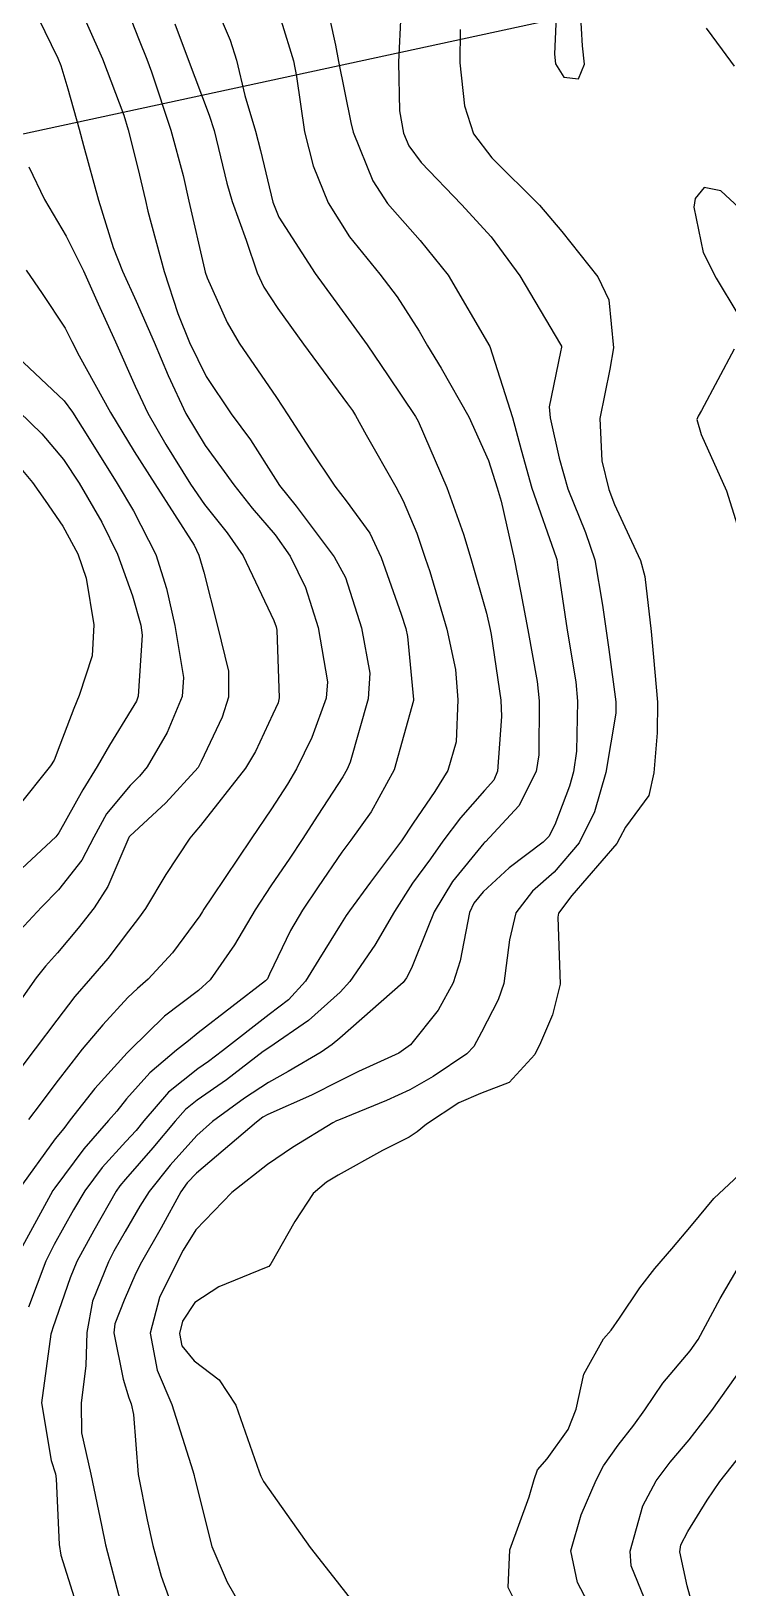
# Model space of a CAD drawing. Header units: metres. Extents: x 307586 to 320046, y 7427249 to 7434250.
# Drawn here: x 319589.56 to 319609.24, y 7427785.27 to 7427829.27 of the extents above; entities that cross this region are included whole.
import ezdxf

# ---------------------------------------------------------------- set-up
doc = ezdxf.new("R2010")
doc.units = ezdxf.units.M
doc.header["$MEASUREMENT"] = 0
doc.linetypes.add('CONTINUO', pattern=[0])
for name, color, linetype in [('Curvas de Nivel 1m', 11, 'Continuous'), ('Curvas de Nivel 5m', 15, 'Continuous'), ('TEXTO', 45, 'Continuous')]:
    doc.layers.add(name, color=color, linetype=linetype)

msp = doc.modelspace()

# ---------------------------------------------------------------- linework, layer by layer
at = {"layer": 'Curvas de Nivel 1m', "flags": 128}
for points, elevation in [([(319592.034, 7427830.486), (319592.611, 7427829.009), (319592.824, 7427828.478), (319592.959, 7427828.117), (319593.508, 7427826.471), (319593.849, 7427825.189), (319594.014, 7427824.465), (319594.454, 7427822.541), (319594.476, 7427822.461), (319594.531, 7427822.298), (319595.099, 7427821.031), (319595.439, 7427820.446), (319596.49, 7427818.914), (319596.813, 7427818.427), (319597.431, 7427817.463), (319598.139, 7427816.413), (319598.459, 7427815.997), (319599.127, 7427815.077), (319599.45, 7427814.395), (319600.014, 7427812.791), (319600.145, 7427812.384), (319600.188, 7427812.161), (319600.359, 7427810.381), (319600.363, 7427810.351), (319599.816, 7427808.388), (319599.165, 7427807.208), (319598.586, 7427806.406), (319598.339, 7427806.064), (319597.664, 7427805.082), (319597.22, 7427804.421), (319596.886, 7427803.852), (319596.296, 7427802.612), (319596.237, 7427802.488), (319596.181, 7427802.432), (319594.278, 7427800.956), (319594.001, 7427800.737), (319593.664, 7427800.466), (319592.911, 7427799.825), (319592.252, 7427799.092), (319591.981, 7427798.748), (319591.745, 7427798.485), (319591.044, 7427797.682), (319590.224, 7427796.579), (319590.175, 7427796.501), (319590.104, 7427796.384), (319589.092, 7427794.517)], 808), ([(319590.727, 7427830.403), (319591.572, 7427828.49), (319592.179, 7427826.892), (319592.304, 7427826.483), (319592.572, 7427825.394), (319592.785, 7427824.478), (319592.856, 7427824.18), (319593.314, 7427822.472), (319593.704, 7427821.285), (319594.033, 7427820.465), (319594.499, 7427819.511), (319595.205, 7427818.449), (319595.752, 7427817.718), (319596.465, 7427816.602), (319596.578, 7427816.429), (319597.041, 7427815.841), (319598.118, 7427814.413), (319598.434, 7427813.829), (319598.89, 7427812.403), (319599.125, 7427811.124), (319599.078, 7427810.4), (319598.567, 7427808.608), (319598.487, 7427808.408), (319598.361, 7427808.19), (319597.654, 7427807.113), (319597.213, 7427806.421), (319596.87, 7427805.892), (319596.33, 7427805.111), (319595.89, 7427804.436), (319595.303, 7427803.45), (319594.62, 7427802.455), (319594.29, 7427802.156), (319593.326, 7427801.426), (319592.358, 7427800.479), (319592.315, 7427800.437), (319592.272, 7427800.392), (319591.356, 7427799.389), (319590.663, 7427798.496), (319590.479, 7427798.259), (319590.238, 7427797.96), (319589.196, 7427796.515)], 809), ([(319594.631, 7427830.294), (319595.178, 7427829.011), (319595.357, 7427828.449), (319595.598, 7427827.445), (319595.892, 7427826.44), (319596.038, 7427825.899), (319596.385, 7427824.433), (319596.557, 7427824.008), (319597.579, 7427822.42), (319598.52, 7427821.126), (319598.827, 7427820.716), (319599.046, 7427820.402), (319599.64, 7427819.529), (319600.418, 7427818.381), (319600.491, 7427818.248), (319601.305, 7427816.372), (319601.769, 7427815.048), (319601.981, 7427814.365), (319602.42, 7427812.819), (319602.527, 7427812.359), (319602.557, 7427812.213), (319602.827, 7427810.356), (319602.845, 7427809.899), (319602.729, 7427808.356), (319602.625, 7427808.102), (319602.365, 7427807.803), (319601.682, 7427807.037), (319601.186, 7427806.372), (319600.836, 7427805.877), (319600.331, 7427805.184), (319599.819, 7427804.388), (319599.271, 7427803.433), (319598.559, 7427802.406), (319598.29, 7427802.109), (319597.396, 7427801.304), (319596.274, 7427800.538), (319596.117, 7427800.432), (319595.075, 7427799.634), (319594.252, 7427799.056), (319593.92, 7427798.792), (319593.63, 7427798.466), (319593, 7427797.708), (319592.226, 7427796.82), (319592.067, 7427796.639), (319591.958, 7427796.483), (319591.329, 7427795.371), (319590.853, 7427794.493), (319590.658, 7427794.033), (319590.175, 7427792.617), (319590.145, 7427792.529), (319590.135, 7427792.501), (319590.117, 7427792.445), (319589.856, 7427790.504), (319590.129, 7427788.874), (319590.243, 7427788.499), (319590.269, 7427788.351), (319590.348, 7427786.498), (319590.398, 7427786.199), (319590.932, 7427784.492)], 806), ([(319597.818, 7427830.418), (319598.157, 7427828.875), (319598.243, 7427828.414), (319598.587, 7427826.685), (319598.654, 7427826.409), (319599.207, 7427825.038), (319599.623, 7427824.394), (319600.548, 7427823.356), (319601.334, 7427822.372), (319602.513, 7427820.36), (319603.151, 7427818.353), (319603.396, 7427817.434), (319603.706, 7427816.348), (319604.388, 7427814.396), (319604.405, 7427814.34), (319604.439, 7427814.108), (319604.704, 7427812.336), (319604.941, 7427810.874), (319604.989, 7427810.331), (319604.966, 7427808.918), (319604.883, 7427808.332), (319604.768, 7427807.932), (319604.35, 7427806.841), (319604.182, 7427806.505), (319604.026, 7427806.343), (319603.065, 7427805.623), (319602.329, 7427804.944), (319602.061, 7427804.627), (319601.938, 7427804.364), (319601.673, 7427802.995), (319601.479, 7427802.368), (319601.058, 7427801.6), (319600.275, 7427800.621), (319599.941, 7427800.385), (319598.805, 7427799.861), (319598.261, 7427799.597), (319597.476, 7427799.197), (319596.246, 7427798.655), (319596.102, 7427798.575), (319595.922, 7427798.435), (319594.228, 7427796.992), (319593.967, 7427796.721), (319593.784, 7427796.464), (319593.231, 7427795.451), (319592.673, 7427794.475), (319592.513, 7427794.163), (319592.187, 7427793.4), (319591.923, 7427792.736), (319591.898, 7427792.483), (319592.16, 7427791.17), (319592.32, 7427790.643), (319592.383, 7427790.477), (319592.449, 7427790.175), (319592.585, 7427788.473), (319592.832, 7427787.191), (319592.999, 7427786.467), (319593.235, 7427785.603), (319593.644, 7427784.457)], 804), ([(319604.416, 7427830.342), (319604.34, 7427828.618), (319604.37, 7427828.342), (319604.607, 7427827.972), (319605.022, 7427827.918), (319605.191, 7427828.331), (319605.136, 7427828.85), (319605.046, 7427830.334)], 801), ([(319593.62, 7427829.473), (319593.992, 7427828.466), (319594.589, 7427826.897), (319594.731, 7427826.458), (319595.084, 7427824.968), (319595.234, 7427824.45), (319595.632, 7427823.359), (319595.948, 7427822.439), (319596.129, 7427822.036), (319596.523, 7427821.43), (319597.256, 7427820.423), (319598.496, 7427818.739), (319598.634, 7427818.547), (319598.722, 7427818.407), (319599.022, 7427817.864), (319599.856, 7427816.389), (319600.066, 7427815.993), (319600.45, 7427815.081), (319600.692, 7427814.378), (319600.818, 7427813.995), (319601.301, 7427812.371), (319601.542, 7427811.228), (319601.616, 7427810.368), (319601.567, 7427809.183), (319601.329, 7427808.37), (319600.962, 7427807.776), (319600.35, 7427806.88), (319600.016, 7427806.385), (319599.145, 7427805.212), (319598.549, 7427804.407), (319598.459, 7427804.27), (319598.317, 7427804.049), (319597.687, 7427803.031), (319597.31, 7427802.42), (319596.824, 7427801.889), (319596.283, 7427801.472), (319594.961, 7427800.45), (319594.573, 7427800.151), (319594.265, 7427799.938), (319593.44, 7427799.283), (319592.743, 7427798.475), (319592.522, 7427798.196), (319592.237, 7427797.885), (319591.562, 7427797.154), (319591.079, 7427796.491), (319590.76, 7427795.952), (319590.208, 7427794.98), (319589.971, 7427794.503), (319589.487, 7427793.207)], 807), ([(319600.002, 7427829.765), (319599.931, 7427828.39), (319599.964, 7427827.018), (319600.076, 7427826.388), (319600.225, 7427826.031), (319600.575, 7427825.56), (319601.715, 7427824.368), (319602.549, 7427823.454), (319603.361, 7427822.352), (319604.514, 7427820.412), (319604.538, 7427820.364), (319604.541, 7427820.34), (319604.512, 7427820.205), (319604.193, 7427818.646), (319604.222, 7427818.343), (319604.476, 7427817.199), (319604.722, 7427816.336), (319605.219, 7427815.097), (319605.477, 7427814.324), (319605.697, 7427813.047), (319605.799, 7427812.319), (319605.88, 7427811.79), (319606.071, 7427810.315), (319606.07, 7427809.995), (319605.794, 7427808.319), (319605.475, 7427807.204), (319605.036, 7427806.33), (319604.335, 7427805.502), (319603.717, 7427804.958), (319603.248, 7427804.351), (319603.073, 7427803.591), (319602.912, 7427802.354), (319602.751, 7427801.893), (319602.279, 7427800.979), (319602.062, 7427800.576), (319601.863, 7427800.364), (319600.913, 7427799.724), (319600.257, 7427799.35), (319599.595, 7427799.048), (319598.244, 7427798.491), (319598.186, 7427798.469), (319598.078, 7427798.412), (319596.943, 7427797.715), (319596.231, 7427797.235), (319595.224, 7427796.445), (319594.212, 7427795.388), (319593.854, 7427794.816), (319593.671, 7427794.465), (319593.181, 7427793.477), (319592.925, 7427792.472), (319593.12, 7427791.428), (319593.534, 7427790.459), (319594.125, 7427788.58), (319594.161, 7427788.45), (319594.178, 7427788.394), (319594.665, 7427786.444), (319595.099, 7427785.434), (319595.674, 7427784.434)], 803), ([(319608.624, 7427829.356), (319609.079, 7427828.744), (319609.412, 7427828.278)], 801), ([(319601.681, 7427829.311), (319601.671, 7427828.369), (319601.802, 7427827.161), (319602.05, 7427826.365), (319602.576, 7427825.686), (319603.914, 7427824.346), (319604.552, 7427823.605), (319605.567, 7427822.324), (319605.881, 7427821.674), (319606.009, 7427820.318), (319605.904, 7427819.716), (319605.62, 7427818.323), (319605.677, 7427817.12), (319605.881, 7427816.319), (319606.035, 7427815.892), (319606.45, 7427814.992), (319606.77, 7427814.307), (319606.889, 7427813.853), (319607.068, 7427812.303), (319607.134, 7427811.574), (319607.249, 7427810.301), (319607.246, 7427809.439), (319607.152, 7427808.302), (319607.005, 7427807.662), (319606.35, 7427806.773), (319606.191, 7427806.466), (319606.102, 7427806.314), (319604.832, 7427804.836), (319604.456, 7427804.338), (319604.435, 7427804.225), (319604.5, 7427802.337), (319604.284, 7427801.468), (319603.947, 7427800.673), (319603.788, 7427800.345), (319603.063, 7427799.554), (319602.256, 7427799.246), (319601.635, 7427798.984), (319600.73, 7427798.375), (319600.46, 7427798.159), (319600.239, 7427798.014), (319599.481, 7427797.637), (319598.228, 7427796.94), (319597.899, 7427796.741), (319597.521, 7427796.417), (319597.007, 7427795.63), (319596.329, 7427794.429), (319596.273, 7427794.359), (319596.201, 7427794.323), (319594.862, 7427793.781), (319594.186, 7427793.333), (319593.836, 7427792.805), (319593.746, 7427792.464), (319593.818, 7427792.112), (319594.165, 7427791.69), (319594.868, 7427791.151), (319595.338, 7427790.438), (319596.003, 7427788.553), (319596.048, 7427788.431), (319596.121, 7427788.275), (319597.445, 7427786.417), (319598.095, 7427785.572), (319598.609, 7427784.923)], 802), ([(319589.492, 7427825.436), (319589.939, 7427824.509), (319590.548, 7427823.474), (319591.039, 7427822.495), (319591.457, 7427821.557), (319591.938, 7427820.486), (319592.494, 7427819.233), (319592.853, 7427818.476), (319593.363, 7427817.582), (319594.061, 7427816.464), (319594.457, 7427815.892), (319595.092, 7427815.093), (319595.546, 7427814.443), (319596.416, 7427812.615), (319596.481, 7427812.429), (319596.499, 7427812.343), (319596.565, 7427810.428), (319596.536, 7427810.283), (319596.386, 7427809.961), (319595.898, 7427808.91), (319595.616, 7427808.441), (319594.346, 7427806.815), (319594.18, 7427806.626), (319594.037, 7427806.463), (319593.368, 7427805.435), (319592.789, 7427804.475), (319592.596, 7427804.2), (319592.313, 7427803.836), (319591.724, 7427803.063), (319591.24, 7427802.491), (319590.793, 7427801.99), (319590.281, 7427801.321), (319589.67, 7427800.509), (319589.072, 7427799.707)], 811), ([(319609.559, 7427824.275), (319609.041, 7427824.757), (319608.569, 7427824.848), (319608.315, 7427824.543), (319608.281, 7427824.293), (319608.544, 7427823.008), (319608.907, 7427822.284), (319609.521, 7427821.273)], 801), ([(319589.416, 7427822.517), (319589.867, 7427821.851), (319590.517, 7427820.872), (319590.71, 7427820.498), (319590.914, 7427820.089), (319591.797, 7427818.487), (319592.472, 7427817.387), (319593.054, 7427816.474), (319594.165, 7427814.743), (319594.298, 7427814.461), (319594.436, 7427813.974), (319594.823, 7427812.454), (319595.13, 7427811.179), (319595.138, 7427810.449), (319594.956, 7427809.88), (319594.365, 7427808.631), (319594.307, 7427808.518), (319594.275, 7427808.461), (319593.366, 7427807.457), (319592.343, 7427806.52), (319592.324, 7427806.499), (319592.314, 7427806.48), (319591.724, 7427805.091), (319591.344, 7427804.49), (319590.89, 7427803.919), (319590.304, 7427803.22), (319589.962, 7427802.841), (319589.699, 7427802.509), (319588.368, 7427800.623)], 812), ([(319588.681, 7427820.527), (319590.488, 7427818.82), (319590.731, 7427818.498), (319591.158, 7427817.811), (319591.991, 7427816.485), (319592.455, 7427815.714), (319593.082, 7427814.474), (319593.387, 7427813.512), (319593.62, 7427812.468), (319593.866, 7427810.997), (319593.821, 7427810.466), (319593.4, 7427809.448), (319592.835, 7427808.475), (319592.623, 7427808.215), (319592.358, 7427807.946), (319591.69, 7427807.146), (319591.33, 7427806.49), (319590.99, 7427805.84), (319590.328, 7427804.999), (319589.848, 7427804.507), (319589.114, 7427803.715)], 813), ([(319609.421, 7427820.276), (319608.495, 7427818.543), (319608.4, 7427818.385), (319608.365, 7427818.291), (319608.487, 7427817.866), (319609.202, 7427816.279), (319609.498, 7427815.319)], 801), ([(319589.213, 7427818.519), (319589.857, 7427817.89), (319590.47, 7427817.16), (319590.914, 7427816.495), (319591.552, 7427815.389), (319592.001, 7427814.484), (319592.425, 7427813.313), (319592.656, 7427812.478), (319592.694, 7427812.193), (319592.583, 7427810.478), (319592.538, 7427810.331), (319592.387, 7427810.086), (319591.768, 7427809.09), (319591.422, 7427808.489), (319591.022, 7427807.828), (319590.344, 7427806.614), (319590.261, 7427806.501), (319588.325, 7427804.705)], 814), ([(319603.503, 7427784.339), (319603.03, 7427785.284), (319603.078, 7427786.345), (319603.623, 7427787.843), (319603.769, 7427788.335), (319603.857, 7427788.604), (319604.132, 7427788.921), (319604.725, 7427789.744), (319604.954, 7427790.322), (319605.169, 7427791.314), (319605.729, 7427792.314), (319605.938, 7427792.552), (319606.182, 7427792.897), (319606.75, 7427793.749), (319607.171, 7427794.3), (319607.652, 7427794.852), (319608.215, 7427795.512), (319608.841, 7427796.281), (319609.561, 7427796.943)], 802), ([(319605.571, 7427784.315), (319604.988, 7427785.427), (319604.807, 7427786.323), (319605.096, 7427787.337), (319605.515, 7427788.316), (319605.723, 7427788.72), (319606.138, 7427789.304), (319606.583, 7427789.871), (319606.892, 7427790.303), (319607.405, 7427791.053), (319608.17, 7427791.969), (319608.399, 7427792.287), (319609.021, 7427793.447), (319609.504, 7427794.27)], 803), ([(319607.153, 7427784.299), (319606.511, 7427785.894), (319606.475, 7427786.306), (319606.832, 7427787.587), (319607.214, 7427788.299), (319607.609, 7427788.825), (319608.145, 7427789.46), (319608.785, 7427790.281), (319610.173, 7427792.235)], 804)]:
    msp.add_lwpolyline(points, dxfattribs=dict(at, elevation=elevation))
at = {"layer": 'Curvas de Nivel 5m', "flags": 128}
for points, elevation in [([(319589.754, 7427829.647), (319590.312, 7427828.504), (319590.395, 7427828.297), (319590.594, 7427827.636), (319590.914, 7427826.497), (319591.034, 7427826.039), (319591.461, 7427824.491), (319591.879, 7427823.15), (319592.142, 7427822.484), (319592.524, 7427821.634), (319593.034, 7427820.475), (319593.432, 7427819.538), (319593.924, 7427818.466), (319594.474, 7427817.554), (319594.937, 7427816.922), (319595.286, 7427816.448), (319595.805, 7427815.788), (319596.449, 7427815.029), (319596.88, 7427814.426), (319597.306, 7427813.545), (319597.666, 7427812.417), (319597.933, 7427810.88), (319597.892, 7427810.415), (319597.49, 7427809.305), (319597.057, 7427808.423), (319596.802, 7427807.982), (319596.351, 7427807.285), (319595.776, 7427806.438), (319594.67, 7427804.799), (319594.441, 7427804.458), (319594.395, 7427804.386), (319594.32, 7427804.268), (319593.556, 7427803.215), (319592.868, 7427802.474), (319592.561, 7427802.207), (319592.288, 7427801.957), (319591.58, 7427801.187), (319591.002, 7427800.493), (319590.678, 7427800.084), (319590.258, 7427799.536), (319589.818, 7427798.938), (319589.488, 7427798.511)], 810), ([(319596.624, 7427829.558), (319596.965, 7427828.426), (319597.05, 7427827.982), (319597.284, 7427826.423), (319597.528, 7427825.466), (319597.948, 7427824.416), (319598.549, 7427823.453), (319599.408, 7427822.397), (319599.901, 7427821.763), (319600.517, 7427820.792), (319600.756, 7427820.378), (319601.136, 7427819.744), (319601.923, 7427818.366), (319602.474, 7427817.131), (319602.726, 7427816.357), (319602.831, 7427815.984), (319603.201, 7427814.352), (319603.387, 7427813.392), (319603.59, 7427812.348), (319603.854, 7427810.89), (319603.91, 7427810.345), (319603.902, 7427808.82), (319603.82, 7427808.346), (319603.331, 7427807.378), (319602.389, 7427806.36), (319602.364, 7427806.339), (319602.342, 7427806.318), (319601.464, 7427805.237), (319600.94, 7427804.374), (319600.761, 7427803.931), (319600.299, 7427802.79), (319600.165, 7427802.512), (319600.063, 7427802.383), (319598.277, 7427800.805), (319598.058, 7427800.63), (319597.755, 7427800.415), (319596.82, 7427799.869), (319596.26, 7427799.551), (319595.585, 7427799.108), (319594.683, 7427798.453), (319594.239, 7427798.058), (319593.483, 7427797.215), (319592.897, 7427796.473), (319592.632, 7427796.063), (319592.212, 7427795.342), (319591.897, 7427794.792), (319591.74, 7427794.485), (319591.296, 7427793.379), (319591.128, 7427792.49), (319591.1, 7427791.554), (319590.971, 7427790.492), (319590.982, 7427789.65), (319591.249, 7427788.489), (319591.551, 7427787.043), (319591.655, 7427786.484), (319592.087, 7427784.871)], 805), ([(319589.081, 7427817.133), (319589.601, 7427816.513), (319589.958, 7427816.008), (319590.451, 7427815.28), (319590.876, 7427814.496), (319591.117, 7427813.808), (319591.334, 7427812.491), (319591.281, 7427811.614), (319590.917, 7427810.495), (319590.761, 7427810.122), (319590.372, 7427809.092), (319590.205, 7427808.662), (319590.106, 7427808.504), (319589.172, 7427807.339)], 815), ([(319608.312, 7427784.513), (319608.093, 7427785.331), (319607.879, 7427786.292), (319607.907, 7427786.49), (319608.112, 7427786.863), (319608.654, 7427787.753), (319609.014, 7427788.277), (319610.147, 7427789.715)], 805)]:
    msp.add_lwpolyline(points, dxfattribs=dict(at, elevation=elevation))
at = {"layer": 'TEXTO', "linetype": 'CONTINUO'}
msp.add_polyline3d([(319402.815, 7427786.034, 0), (319643.13, 7427838.007, 0)], dxfattribs=at)

doc.saveas('drawing.dxf')
